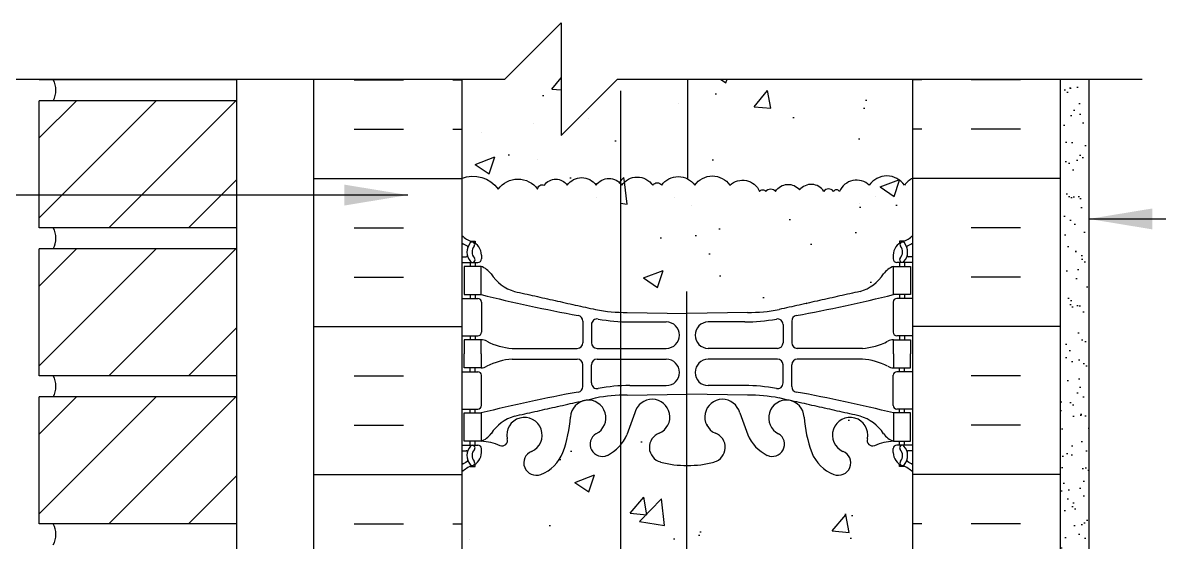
# Model space of a CAD drawing. Header units: inches. Extents: x 105 to 213, y 96 to 188.
# Drawn here: x 164.62 to 184.79, y 158.06 to 167.27 of the extents above; entities that cross this region are included whole.
import ezdxf

# ---------------------------------------------------------------- set-up
doc = ezdxf.new("R2010")
doc.units = ezdxf.units.IN
doc.header["$MEASUREMENT"] = 0
for name, color, linetype in [('HATCH', 12, 'Continuous'), ('line25', 2, 'Continuous'), ('LINE3', 3, 'Continuous'), ('LINE50', 5, 'Continuous'), ('LINE9', 9, 'Continuous'), ('TEXT', 4, 'Continuous'), ('Web_Edge', 9, 'Continuous')]:
    doc.layers.add(name, color=color, linetype=linetype)
doc.styles.add('DIM', font='romans.shx', dxfattribs={"width": 0.7})
doc.dimstyles.new('ext_12', dxfattribs={"dimscale": 12, "dimtxt": 0.09375, "dimasz": 0.09375, "dimexe": 0.09375, "dimexo": 0.0625, "dimgap": 0.0625, "dimtad": 1, "dimdec": 1, "dimzin": 3, "dimdsep": 46, "dimlunit": 4, "dimtxsty": 'DIM', "dimcen": 0.09, "dimdle": 0.09375, "dimclrt": 4, "dimadec": 0, "dimazin": 0, "dimtfac": 1, "dimtdec": 1, "dimtmove": 2, "dimatfit": 3, "dimfxl": 1, "dimfrac": 2, "dimtolj": 1, "dimtzin": 0, "dimarcsym": 0})

msp = doc.modelspace()

# ---------------------------------------------------------------- hatches: boundary and pattern name
at = {"layer": 'HATCH'}
h = msp.add_hatch(dxfattribs=at)
h.set_pattern_fill('AR-CONC', color=256, scale=0.5)
h.paths.add_polyline_path([(176.428, 166.267), (175.179, 166.267), (174.179, 165.267), (174.179, 167.267), (173.179, 166.267), (172.417, 166.267), (172.417, 164.51, -0.34551), (173.061, 164.315, -0.520567), (173.759, 164.315, -0.520567), (173.881, 164.388, -0.520567), (174.285, 164.388, -0.520567), (174.799, 164.388, -0.520567), (175.252, 164.388, -0.520567), (175.803, 164.388, -0.520567), (175.962, 164.388, -0.382917), (176.428, 164.497)])
h.paths.add_polyline_path([(180.417, 166.267), (176.428, 166.267), (176.428, 164.497, -0.114772), (176.549, 164.388, -0.520567), (177.173, 164.388, -0.520567), (177.7, 164.278, -0.520567), (177.81, 164.278, -0.520567), (177.981, 164.278, -0.520567), (178.41, 164.302, -0.520567), (178.838, 164.278, -0.520567), (179.009, 164.278, -0.520567), (179.119, 164.278, -0.520567), (179.646, 164.388, -0.520567), (180.27, 164.388, -0.135269), (180.417, 164.509)])
h.paths.add_polyline_path([(176.405, 159.417, -0.066822), (175.943, 159.48, -0.734872), (175.92, 159.991, 1.612474), (175.488, 160.35), (175.345, 159.963, -0.071771), (175.232, 159.782), (175.232, 154.753, -0.071771), (175.345, 154.572), (175.488, 154.185, 1.612474), (175.92, 154.544, -0.734872), (175.943, 155.055, -0.066822), (176.405, 155.118)])
h.paths.add_polyline_path([(175.232, 159.782, -0.100061), (174.999, 159.597, -0.940793), (174.796, 159.98, 1.753171), (174.345, 160.277, -0.068226), (174.209, 159.649, -0.21345), (173.817, 159.259, -1), (173.654, 159.668, 2.087231), (173.22, 159.893, -0.669601), (173.087, 159.773, 0.085348), (172.758, 159.848), (172.653, 159.848), (172.653, 159.778), (172.7, 159.778, -0.414214), (172.763, 159.716), (172.763, 159.648, -0.249069), (172.653, 159.441), (172.653, 159.399), (172.563, 159.399, 0.088416), (172.417, 159.302), (172.417, 157.267), (172.417, 155.233, 0.088416), (172.563, 155.136), (172.653, 155.136), (172.653, 155.094, -0.249069), (172.763, 154.887), (172.763, 154.819, -0.414214), (172.7, 154.757), (172.653, 154.757), (172.653, 154.687), (172.758, 154.687, 0.085348), (173.087, 154.762, -0.669601), (173.22, 154.642, 2.087231), (173.654, 154.867, -1), (173.817, 155.275, -0.21345), (174.209, 154.886, -0.068226), (174.345, 154.258, 1.753171), (174.796, 154.555, -0.940793), (174.999, 154.938, -0.100061), (175.232, 154.753)])
edge = h.paths.add_edge_path()
edge.add_line((180.181, 163.018), (180.133, 163.018))
edge.add_arc((180.133, 163.081), 0.0625, 180, 270, ccw=False)
edge.add_line((180.071, 163.081), (180.071, 163.148))
edge.add_arc((180.321, 163.148), 0.25, 124.0558, 180, ccw=False)
edge.add_line((180.181, 163.355), (180.181, 163.397))
edge.add_line((180.181, 163.397), (180.271, 163.397))
edge.add_arc((180.071, 163.855), 0.5, 293.5782, 313.7891)
edge.add_line((180.417, 163.494), (180.417, 164.509))
edge.add_arc((180.564, 164.182), 0.359, 114.1857, 145)
edge.add_arc((179.958, 164.17), 0.381, 35, 145)
edge.add_arc((179.421, 164.149), 0.328, 46.8221, 156.8221)
edge.add_arc((179.064, 164.239), 0.0672, 35, 145)
edge.add_arc((178.924, 164.218), 0.105, 35, 145)
edge.add_arc((178.615, 164.14), 0.262, 31.7293, 141.7293)
edge.add_arc((178.204, 164.14), 0.262, 38.2707, 148.2707)
edge.add_arc((177.896, 164.218), 0.105, 35, 145)
edge.add_arc((177.755, 164.239), 0.0672, 35, 145)
edge.add_arc((177.398, 164.149), 0.328, 23.1779, 133.1779)
edge.add_arc((176.861, 164.17), 0.381, 35, 145)
edge.add_arc((176.256, 164.182), 0.359, 35, 61.1893)
edge.add_arc((176.256, 164.182), 0.359, 61.1893, 145)
edge.add_arc((175.882, 164.332), 0.0971, 35, 145)
edge.add_arc((175.527, 164.195), 0.336, 35, 145)
edge.add_arc((175.025, 164.23), 0.276, 35, 41.607)
edge.add_line((175.232, 164.413), (175.232, 162.132))
edge.add_arc((175.345, 165.114), 2.984, 267.833, 270.0995)
edge.add_line((175.35, 162.13), (176.417, 162.114))
edge.add_line((176.417, 162.114), (177.483, 162.13))
edge.add_arc((177.489, 165.114), 2.984, 269.9005, 280.7454)
edge.add_spline(control_points=[(178.045, 162.182), (179.482, 162.503)], knot_values=[0, 0, 1, 1], degree=1, periodic=0)
edge.add_arc((179.275, 163.217), 0.743, 286.1893, 325.772)
edge.add_arc((180.198, 162.605), 0.364, 109.6613, 147.9576, ccw=False)
edge.add_line((180.076, 162.948), (180.181, 162.948))
edge.add_line((180.181, 162.948), (180.181, 163.018))
edge = h.paths.add_edge_path()
edge.add_spline(control_points=[(174.789, 152.353), (173.351, 152.032)], knot_values=[0, 0, 1, 1], degree=1, periodic=0)
edge.add_arc((173.559, 151.318), 0.743, 106.1893, 145.772)
edge.add_arc((172.635, 151.93), 0.364, 289.6613, 327.9576, ccw=False)
edge.add_line((172.758, 151.587), (172.653, 151.587))
edge.add_line((172.653, 151.587), (172.653, 151.517))
edge.add_line((172.653, 151.517), (172.7, 151.517))
edge.add_arc((172.7, 151.454), 0.0625, 0, 90, ccw=False)
edge.add_line((172.763, 151.454), (172.763, 151.387))
edge.add_arc((172.513, 151.387), 0.25, 304.0558, 360, ccw=False)
edge.add_line((172.653, 151.18), (172.653, 151.138))
edge.add_line((172.653, 151.138), (172.563, 151.138))
edge.add_arc((172.763, 150.68), 0.5, 113.5782, 133.7891)
edge.add_line((172.417, 151.041), (172.417, 145.494))
edge.add_arc((172.763, 145.855), 0.5, 226.2109, 246.4218)
edge.add_line((172.563, 145.397), (172.653, 145.397))
edge.add_line((172.653, 145.397), (172.653, 145.355))
edge.add_arc((172.513, 145.148), 0.25, 0, 55.9442, ccw=False)
edge.add_line((172.763, 145.148), (172.763, 145.081))
edge.add_arc((172.7, 145.081), 0.0625, -90, 0, ccw=False)
edge.add_line((172.7, 145.018), (172.653, 145.018))
edge.add_line((172.653, 145.018), (172.653, 144.948))
edge.add_line((172.653, 144.948), (172.758, 144.948))
edge.add_arc((172.635, 144.605), 0.364, 32.0424, 70.3387, ccw=False)
edge.add_arc((173.559, 145.217), 0.743, 214.228, 253.8107)
edge.add_spline(control_points=[(173.351, 144.503), (174.789, 144.182)], knot_values=[0, 0, 1, 1], degree=1, periodic=0)
edge.add_arc((175.345, 147.114), 2.984, 259.2546, 270.0995)
edge.add_line((175.35, 144.13), (176.405, 144.114))
edge.add_line((176.405, 144.114), (176.405, 145.067))
edge.add_line((176.405, 145.067), (176.405, 151.067))
edge.add_line((176.405, 151.067), (176.405, 152.421))
edge.add_line((176.405, 152.421), (175.35, 152.405))
edge.add_arc((175.345, 149.421), 2.984, 89.9005, 100.7454)
h.paths.add_polyline_path([(180.417, 159.302, 0.088416), (180.271, 159.399), (180.181, 159.399), (180.181, 159.441, -0.249069), (180.071, 159.648), (180.071, 159.716, -0.414214), (180.133, 159.778), (180.181, 159.778), (180.181, 159.848), (180.076, 159.848, 0.085348), (179.746, 159.773, -0.669601), (179.614, 159.893, 2.087231), (179.18, 159.668, -1), (179.016, 159.259, -0.21345), (178.624, 159.649, -0.069923), (178.487, 160.292, 1.629604), (178.016, 159.991, -1.059167), (177.81, 159.61, -0.16372), (177.488, 159.963), (177.346, 160.35, 1.612474), (176.914, 159.991, -0.734872), (176.891, 159.48, -0.070129), (176.405, 159.418), (176.405, 155.117, -0.070129), (176.891, 155.055, -0.734872), (176.914, 154.544, 1.612474), (177.346, 154.185), (177.488, 154.572, -0.16372), (177.81, 154.925, -1.059167), (178.016, 154.544, 1.629604), (178.487, 154.242, -0.069923), (178.624, 154.886, -0.21345), (179.016, 155.275, -1), (179.18, 154.867, 2.087231), (179.614, 154.642, -0.669601), (179.746, 154.762, 0.085348), (180.076, 154.687), (180.181, 154.687), (180.181, 154.757), (180.133, 154.757, -0.414214), (180.071, 154.819), (180.071, 154.887, -0.249069), (180.181, 155.094), (180.181, 155.136), (180.271, 155.136, 0.088416), (180.417, 155.233), (180.417, 156.192)])
h.paths.add_polyline_path([(177.228, 154.258, -1), (176.853, 154.258, -1)], flags=16)
edge = h.paths.add_edge_path()
edge.add_spline(control_points=[(179.482, 152.032), (178.045, 152.353)], knot_values=[0, 0, 1, 1], degree=1, periodic=0)
edge.add_arc((177.489, 149.421), 2.984, 79.2546, 81.8172)
edge.add_line((177.913, 152.375), (177.913, 151.917))
edge.add_arc((178.013, 151.917), 0.1, 180, 270)
edge.add_line((178.013, 151.817), (179.826, 151.817))
edge.add_arc((179.275, 151.318), 0.743, 42.1763, 73.8107)
h.paths.add_polyline_path([(176.405, 141.417, -0.066822), (175.943, 141.48, -0.734872), (175.92, 141.991, 1.612474), (175.488, 142.35), (175.345, 141.963, -0.173075), (174.999, 141.597, -0.940793), (174.796, 141.98, 1.702394), (174.346, 142.292, -0.069923), (174.209, 141.649, -0.21345), (173.817, 141.259, -1), (173.654, 141.668, 2.087231), (173.22, 141.893, -0.669601), (173.087, 141.773, 0.085348), (172.758, 141.848), (172.653, 141.848), (172.653, 141.778), (172.7, 141.778, -0.414214), (172.763, 141.716), (172.763, 141.648, -0.249069), (172.653, 141.441), (172.653, 141.399), (172.563, 141.399, 0.088416), (172.417, 141.302), (172.417, 139.267), (172.417, 137.233, 0.088416), (172.563, 137.136), (172.653, 137.136), (172.653, 137.094, -0.249069), (172.763, 136.887), (172.763, 136.819, -0.414214), (172.7, 136.757), (172.653, 136.757), (172.653, 136.687), (172.758, 136.687, 0.085348), (173.087, 136.762, -0.669601), (173.22, 136.642, 2.087231), (173.654, 136.867, -1), (173.817, 137.275, -0.21345), (174.209, 136.886, -0.069923), (174.346, 136.242, 1.702394), (174.796, 136.555, -0.940793), (174.999, 136.938, -0.173075), (175.345, 136.572), (175.488, 136.185, 1.612474), (175.92, 136.544, -0.734872), (175.943, 137.055, -0.066822), (176.405, 137.118)])
h.paths.add_polyline_path([(175.98, 136.258, -1), (175.605, 136.258, -1)], flags=16)
h.paths.add_polyline_path([(180.417, 139.267), (180.417, 141.302, 0.088416), (180.271, 141.399), (180.181, 141.399), (180.181, 141.441, -0.249069), (180.071, 141.648), (180.071, 141.716, -0.414214), (180.133, 141.778), (180.181, 141.778), (180.181, 141.848), (180.076, 141.848, 0.085348), (179.746, 141.773, -0.669601), (179.614, 141.893, 2.087231), (179.18, 141.668, -1), (179.016, 141.259, -0.21345), (178.624, 141.649, -0.069923), (178.487, 142.292, 1.702394), (178.038, 141.98, -0.940793), (177.834, 141.597, -0.173075), (177.488, 141.963), (177.346, 142.35, 1.612474), (176.914, 141.991, -0.734872), (176.891, 141.48, -0.070129), (176.405, 141.418), (176.405, 137.117, -0.070129), (176.891, 137.055, -0.734872), (176.914, 136.544, 1.612474), (177.346, 136.185), (177.488, 136.572, -0.173075), (177.834, 136.938, -0.940793), (178.038, 136.555, 1.702394), (178.487, 136.242, -0.069923), (178.624, 136.886, -0.21345), (179.016, 137.275, -1), (179.18, 136.867, 2.087231), (179.614, 136.642, -0.669601), (179.746, 136.762, 0.085348), (180.076, 136.687), (180.181, 136.687), (180.181, 136.757), (180.133, 136.757, -0.414214), (180.071, 136.819), (180.071, 136.887, -0.249069), (180.181, 137.094), (180.181, 137.136), (180.271, 137.136, 0.088416), (180.417, 137.233)])
h = msp.add_hatch(dxfattribs=at)
h.set_pattern_fill('ANSI31', color=256, scale=8, style=0)
h.set_pattern_definition([(45, (91.1324, 75.6803), (-0.707107, 0.707107), [])])
h.paths.add_polyline_path([(168.417, 166.267), (164.917, 166.267), (164.917, 166.258), (168.417, 166.258)])
h = msp.add_hatch(dxfattribs=at)
h.set_pattern_fill('AR-SAND', color=256, scale=0.25, style=0)
h.set_pattern_definition([(37.5, (71.9557, 23.9472), (-0.0157483, 0.4817059), [0, -0.38, 0, -0.425, 0, -0.40625]), (7.5, (71.9557, 23.9472), (0.4424442, 0.7055365), [0, -0.205, 0, -0.3425, 0, -0.13125]), (327.5, (71.6482, 23.9472), (0.7785355, 0.0014148), [0, -0.125, 0, -0.45, 0, -0.5875]), (317.5, (71.6482, 23.9472), (0.7515317, 0.219419), [0, -0.0625, 0, -0.295, 0, -0.3375])])
h.paths.add_polyline_path([(183.542, 166.267), (183.042, 166.267), (183.042, 157.267), (183.042, 154.067), (183.542, 154.067)])
h = msp.add_hatch(dxfattribs=at)
h.set_pattern_fill('ANSI31', color=256, scale=8, style=0)
h.set_pattern_definition([(45, (91.1324, 73.0553), (-0.707107, 0.707107), [])])
h.paths.add_polyline_path([(168.417, 163.633), (168.417, 165.883), (164.917, 165.883), (164.917, 163.633)])
h = msp.add_hatch(dxfattribs=at)
h.set_pattern_fill('ANSI31', color=256, scale=8, style=0)
h.set_pattern_definition([(45, (91.1324, 70.4303), (-0.707107, 0.707107), [])])
h.paths.add_polyline_path([(168.417, 161.008), (168.417, 163.258), (164.917, 163.258), (164.917, 161.008)])
h = msp.add_hatch(dxfattribs=at)
h.set_pattern_fill('ANSI31', color=256, scale=8, style=0)
h.set_pattern_definition([(45, (91.1324, 67.8053), (-0.707107, 0.707107), [])])
h.paths.add_polyline_path([(168.417, 158.383), (168.417, 160.633), (164.917, 160.633), (164.917, 158.383)])

# ---------------------------------------------------------------- linework, layer by layer
for p, q in [((170.505, 166.258), (171.38, 166.258)), ((172.255, 166.258), (172.417, 166.258)), ((180.578, 166.258), (180.417, 166.258)), ((182.328, 166.258), (181.453, 166.258)), ((176.255, 165.833), (176.255, 165.833)), ((170.505, 165.383), (171.38, 165.383)), ((172.255, 165.383), (172.417, 165.383)), ((173.688, 165.481), (173.688, 165.481)), ((174.655, 165.577), (174.655, 165.577)), ((180.578, 165.383), (180.417, 165.383)), ((182.328, 165.383), (181.453, 165.383)), ((172.761, 165.328), (172.761, 165.328)), ((173.753, 164.848), (173.753, 164.848)), ((176.422, 164.735), (176.422, 164.735)), ((169.792, 164.508), (172.417, 164.508)), ((183.042, 164.508), (180.417, 164.508)), ((174.807, 164.176), (174.807, 164.176)), ((179.749, 164.185), (179.749, 164.185)), ((176.195, 164.169), (176.195, 164.169)), ((176.497, 164.021), (176.497, 164.021)), ((179.476, 164.063), (179.476, 164.063)), ((170.505, 163.633), (171.38, 163.633)), ((182.328, 163.633), (181.453, 163.633)), ((170.505, 162.758), (171.38, 162.758)), ((182.328, 162.758), (181.453, 162.758)), ((169.792, 161.883), (172.417, 161.883)), ((183.042, 161.883), (180.417, 161.883)), ((170.505, 161.008), (171.38, 161.008)), ((182.328, 161.008), (181.453, 161.008)), ((170.505, 160.133), (171.38, 160.133)), ((182.328, 160.133), (181.453, 160.133)), ((169.792, 159.258), (172.417, 159.258)), ((183.042, 159.258), (180.417, 159.258)), ((170.505, 158.383), (171.38, 158.383)), ((172.255, 158.383), (172.417, 158.383)), ((180.578, 158.383), (180.417, 158.383)), ((182.328, 158.383), (181.453, 158.383)), ((172.551, 158.104), (172.551, 158.104))]:
    msp.add_line(p, q, dxfattribs=at)
for points in [[(172.411, 164.508, -0.348494), (173.061, 164.315, -0.520567), (173.759, 164.315, -0.520567), (173.881, 164.388, -0.520567), (174.285, 164.388, -0.520567), (174.799, 164.388, -0.520567), (175.252, 164.388, -0.520567), (175.803, 164.388, -0.520567), (175.962, 164.388, -0.520567), (176.549, 164.388, -0.520567), (177.173, 164.388, -0.520567), (177.7, 164.278, -0.520567), (177.81, 164.278, -0.520567), (177.981, 164.278, -0.520567), (178.41, 164.302)], [(180.417, 164.509, 0.135269), (180.27, 164.388, 0.520567), (179.646, 164.388, 0.520567), (179.119, 164.278, 0.520567), (179.009, 164.278, 0.520567), (178.838, 164.278, 0.520567), (178.41, 164.302)]]:
    msp.add_lwpolyline(points, format="xyb", dxfattribs=at)
for centre in [(164.798, 166.071), (164.798, 163.446), (164.798, 160.821), (164.798, 158.196)]:
    msp.add_arc(centre, 0.413, 333.033, 26.967, dxfattribs=at)
at = {"layer": 'line25'}
for p, q in [((164.917, 166.258), (164.917, 166.267)), ((168.417, 166.258), (164.917, 166.258)), ((168.417, 166.267), (168.417, 147.788)), ((172.417, 166.267), (172.417, 157.267)), ((180.417, 156.192), (180.417, 166.267)), ((164.917, 163.633), (164.917, 165.883)), ((168.417, 165.883), (164.917, 165.883)), ((168.417, 163.633), (164.917, 163.633)), ((164.917, 161.008), (164.917, 163.258)), ((168.417, 163.258), (164.917, 163.258)), ((168.417, 161.008), (164.917, 161.008)), ((164.917, 158.383), (164.917, 160.633)), ((168.417, 160.633), (164.917, 160.633)), ((168.417, 158.383), (164.917, 158.383))]:
    msp.add_line(p, q, dxfattribs=at)
at = {"layer": 'LINE3'}
for p, q in [((176.428, 164.497), (176.428, 166.267)), ((175.232, 166.058), (175.232, 144.43)), ((176.405, 162.505), (176.405, 151.067))]:
    msp.add_line(p, q, dxfattribs=at)
at = {"layer": 'LINE50'}
for p, q in [((169.792, 157.267), (169.792, 166.267)), ((183.042, 157.267), (183.042, 166.267))]:
    msp.add_line(p, q, dxfattribs=at)
at = {"layer": 'LINE9'}
msp.add_line((183.542, 166.267), (183.542, 154.067), dxfattribs=at)
msp.add_lwpolyline([(163.252, 166.267), (173.179, 166.267), (174.179, 167.267), (174.179, 165.267), (175.179, 166.267), (184.49, 166.267)], dxfattribs=at)
at = {"layer": 'Web_Edge'}
for p, q in [((172.563, 163.397), (172.653, 163.397)), ((172.653, 163.397), (172.653, 163.355)), ((180.271, 163.397), (180.181, 163.397)), ((180.181, 163.397), (180.181, 163.355)), ((172.417, 163.118), (172.495, 163.118)), ((172.417, 163.018), (172.7, 163.018)), ((172.563, 163.018), (172.563, 162.948)), ((172.653, 163.018), (172.653, 162.948)), ((172.763, 163.148), (172.763, 163.081)), ((180.071, 163.148), (180.071, 163.081)), ((180.417, 163.018), (180.133, 163.018)), ((180.181, 163.018), (180.181, 162.948)), ((180.271, 163.018), (180.271, 162.948)), ((180.417, 163.118), (180.339, 163.118)), ((172.417, 162.378), (172.7, 162.378)), ((172.563, 162.448), (172.563, 162.378)), ((172.653, 162.448), (172.653, 162.378)), ((180.417, 162.378), (180.133, 162.378)), ((180.181, 162.448), (180.181, 162.378)), ((180.271, 162.448), (180.271, 162.378)), ((172.763, 162.316), (172.763, 161.781)), ((180.071, 162.316), (180.071, 161.781)), ((174.565, 161.978), (174.565, 161.593)), ((175.35, 162.13), (176.417, 162.114)), ((175.398, 161.962), (176.044, 161.962)), ((177.483, 162.13), (176.417, 162.114)), ((177.436, 161.962), (176.789, 161.962)), ((178.269, 161.978), (178.269, 161.593)), ((174.717, 161.916), (174.717, 161.593)), ((178.116, 161.916), (178.116, 161.593)), ((172.417, 161.718), (172.7, 161.718)), ((172.563, 161.718), (172.563, 161.648)), ((172.653, 161.718), (172.653, 161.648)), ((180.417, 161.718), (180.133, 161.718)), ((180.181, 161.718), (180.181, 161.648)), ((180.271, 161.718), (180.271, 161.648)), ((173.311, 161.493), (174.465, 161.493)), ((174.817, 161.493), (176.044, 161.493)), ((178.016, 161.493), (176.789, 161.493)), ((179.523, 161.493), (178.369, 161.493)), ((172.563, 161.078), (172.563, 161.148)), ((172.653, 161.078), (172.653, 161.148)), ((173.311, 161.304), (174.465, 161.303)), ((174.565, 160.818), (174.565, 161.203)), ((174.717, 160.88), (174.717, 161.203)), ((174.817, 161.303), (176.044, 161.303)), ((178.016, 161.303), (176.789, 161.303)), ((178.116, 160.88), (178.116, 161.203)), ((178.269, 160.818), (178.269, 161.203)), ((179.523, 161.304), (178.369, 161.303)), ((180.181, 161.078), (180.181, 161.148)), ((180.271, 161.078), (180.271, 161.148)), ((172.417, 161.078), (172.7, 161.078)), ((172.763, 160.481), (172.763, 161.016)), ((180.071, 160.481), (180.071, 161.016)), ((180.417, 161.078), (180.133, 161.078)), ((175.398, 160.834), (176.044, 160.834)), ((177.436, 160.834), (176.789, 160.834)), ((175.35, 160.666), (176.417, 160.682)), ((177.483, 160.666), (176.417, 160.682)), ((172.417, 160.418), (172.7, 160.418)), ((172.563, 160.348), (172.563, 160.418)), ((172.653, 160.348), (172.653, 160.418)), ((175.488, 160.35), (175.345, 159.963)), ((177.346, 160.35), (177.488, 159.963)), ((180.417, 160.418), (180.133, 160.418)), ((180.181, 160.348), (180.181, 160.418)), ((180.271, 160.348), (180.271, 160.418)), ((172.417, 159.778), (172.7, 159.778)), ((172.563, 159.778), (172.563, 159.848)), ((172.653, 159.778), (172.653, 159.848)), ((180.417, 159.778), (180.133, 159.778)), ((180.181, 159.778), (180.181, 159.848)), ((180.271, 159.778), (180.271, 159.848)), ((172.417, 159.678), (172.495, 159.678)), ((172.763, 159.648), (172.763, 159.716)), ((180.071, 159.648), (180.071, 159.716)), ((180.417, 159.678), (180.339, 159.678)), ((172.563, 159.399), (172.653, 159.399)), ((172.653, 159.399), (172.653, 159.441)), ((180.181, 159.399), (180.181, 159.441)), ((180.271, 159.399), (180.181, 159.399))]:
    msp.add_line(p, q, dxfattribs=at)
for points in [[(172.458, 162.448), (172.758, 162.448), (172.758, 162.948), (172.458, 162.948)], [(180.376, 162.448), (180.076, 162.448), (180.076, 162.948), (180.376, 162.948)], [(172.458, 160.348), (172.758, 160.348), (172.758, 159.848), (172.458, 159.848)], [(180.376, 160.348), (180.076, 160.348), (180.076, 159.848), (180.376, 159.848)]]:
    msp.add_lwpolyline(points, close=True, dxfattribs=at)
for points in [[(172.758, 161.398), (172.758, 161.648), (172.458, 161.648), (172.458, 161.398)], [(180.076, 161.398), (180.076, 161.648), (180.376, 161.648), (180.376, 161.398)], [(172.758, 161.398), (172.758, 161.148), (172.458, 161.148), (172.458, 161.398)], [(180.076, 161.398), (180.076, 161.148), (180.376, 161.148), (180.376, 161.398)]]:
    msp.add_lwpolyline(points, dxfattribs=at)
for centre, radius, start, end in [((172.763, 163.855), 0.5, 226.2109, 250.5288), ((172.763, 163.855), 0.6, 234.7832, 245.0748), ((172.756, 163.203), 0.25, 140.1145, 222.4609), ((172.599, 163.334), 0.045, 321.448, 139.1879), ((172.513, 163.148), 0.25, 0, 70.5288), ((180.321, 163.148), 0.25, 109.4712, 180), ((180.235, 163.334), 0.045, 40.8121, 218.552), ((180.071, 163.855), 0.5, 289.4712, 313.7891), ((180.077, 163.203), 0.25, 317.5391, 39.8855), ((180.071, 163.855), 0.6, 294.9252, 305.2168), ((172.501, 163.292), 0.021, 343.464, 63.9957), ((172.756, 163.203), 0.16, 140.0001, 222.4609), ((180.077, 163.203), 0.16, 317.5391, 39.9999), ((180.333, 163.292), 0.021, 116.0043, 196.536), ((172.495, 163.138), 0.0196, 269.4032, 15.4901), ((172.605, 163.064), 0.045, 222.4609, 42.4609), ((172.7, 163.081), 0.0625, 270, 0), ((180.133, 163.081), 0.0625, 180, 270), ((180.228, 163.064), 0.045, 137.5391, 317.5391), ((180.339, 163.138), 0.0196, 164.5099, 270.5968), ((172.635, 162.605), 0.364, 34.9775, 70.3387), ((173.559, 163.217), 0.743, 212.7919, 253.8107), ((179.275, 163.217), 0.743, 286.1893, 327.2081), ((180.198, 162.605), 0.364, 109.6613, 145.0225), ((172.7, 162.316), 0.0625, 0, 90), ((179.566, 189.868), 28.253, 256.0552, 259.6343), ((173.267, 189.868), 28.253, 280.3657, 283.9448), ((180.133, 162.316), 0.0625, 90, 180), ((175.345, 165.114), 2.984, 259.2546, 270.0995), ((177.489, 165.114), 2.984, 269.9005, 280.7454), ((174.465, 161.978), 0.1, 360, 79.6343), ((174.817, 161.916), 0.1, 79.2546, 180), ((175.392, 164.946), 2.984, 259.2546, 270.0995), ((176.044, 161.728), 0.234, 270, 90), ((176.789, 161.728), 0.234, 90, 270), ((177.441, 164.946), 2.984, 269.9005, 280.7454), ((178.016, 161.916), 0.1, 0, 100.7454), ((178.369, 161.978), 0.1, 100.3657, 180), ((172.7, 161.781), 0.0625, 270, 0), ((180.133, 161.781), 0.0625, 180, 270), ((172.754, 161.429), 0.219, 60.4937, 88.92), ((173.395, 162.649), 1.16, 242.5844, 265.8032), ((174.465, 161.593), 0.1, 270.0388, 360), ((174.817, 161.593), 0.1, 180, 270), ((178.016, 161.593), 0.1, 270, 0), ((178.369, 161.593), 0.1, 180, 269.9612), ((179.438, 162.649), 1.16, 274.1968, 297.4156), ((180.08, 161.429), 0.219, 91.08, 119.5063), ((172.754, 161.367), 0.219, 271.08, 299.5063), ((173.395, 160.147), 1.16, 94.1968, 117.4156), ((174.465, 161.203), 0.1, 0, 89.9612), ((174.817, 161.203), 0.1, 90, 180), ((176.044, 161.068), 0.234, 270, 90), ((176.789, 161.068), 0.234, 90, 270), ((178.016, 161.203), 0.1, 0, 90), ((178.369, 161.203), 0.1, 90.0388, 180), ((179.438, 160.147), 1.16, 62.5844, 85.8032), ((180.08, 161.367), 0.219, 240.4937, 268.92), ((172.7, 161.016), 0.0625, 0, 90), ((180.133, 161.016), 0.0625, 90, 180), ((174.465, 160.818), 0.1, 280.3657, 0), ((174.817, 160.88), 0.1, 180, 280.7454), ((175.392, 157.85), 2.984, 89.9005, 100.7454), ((177.441, 157.85), 2.984, 79.2546, 90.0995), ((178.016, 160.88), 0.1, 259.2546, 0), ((178.369, 160.818), 0.1, 180, 259.6343), ((179.566, 132.928), 28.253, 100.3657, 103.9448), ((174.658, 160.262), 0.314, 296.0652, 177.2643), ((175.345, 157.682), 2.984, 89.9005, 100.7454), ((175.793, 160.277), 0.314, 293.8084, 166.5854), ((177.041, 160.277), 0.314, 13.4146, 246.1916), ((177.489, 157.682), 2.984, 79.2546, 90.0995), ((178.175, 160.262), 0.314, 2.7357, 243.9348), ((173.267, 132.928), 28.253, 76.0552, 79.6343), ((172.7, 160.481), 0.0625, 270, 0), ((180.133, 160.481), 0.0625, 180, 270), ((173.559, 159.579), 0.743, 106.1893, 147.2081), ((173.527, 159.955), 0.314, 293.8084, 191.4114), ((171.987, 160.458), 2.365, 339.9985, 355.6105), ((180.846, 160.458), 2.365, 184.3895, 200.0015), ((179.306, 159.955), 0.314, 348.5886, 246.1916), ((179.275, 159.579), 0.743, 32.7919, 73.8107), ((172.635, 160.191), 0.364, 289.6613, 325.0225), ((174.909, 159.795), 0.217, 121.463, 294.4736), ((174.659, 160.265), 0.75, 297.0295, 336.3062), ((176.011, 159.739), 0.268, 109.9662, 255.2108), ((176.823, 159.739), 0.268, 284.7892, 70.0338), ((178.175, 160.265), 0.75, 203.6938, 242.9705), ((177.924, 159.795), 0.217, 245.5264, 58.537), ((180.198, 160.191), 0.364, 214.9775, 250.3387), ((172.756, 159.594), 0.25, 137.5391, 219.8855), ((172.605, 159.732), 0.045, 317.5391, 137.5391), ((172.7, 159.716), 0.0625, 360, 90), ((172.703, 158.852), 0.997, 66.8533, 86.8462), ((173.129, 159.86), 0.0968, 249.5669, 19.8449), ((179.705, 159.86), 0.0968, 160.1551, 290.4331), ((180.131, 158.852), 0.997, 93.1538, 113.1467), ((180.133, 159.716), 0.0625, 90, 180), ((180.228, 159.732), 0.045, 42.4609, 222.4609), ((180.077, 159.594), 0.25, 320.1145, 42.4609), ((172.495, 159.658), 0.0196, 344.5099, 90.5968), ((172.756, 159.594), 0.16, 137.5391, 219.9999), ((172.513, 159.648), 0.25, 289.4712, 360), ((173.735, 159.464), 0.22, 111.8037, 291.8037), ((173.578, 159.893), 0.677, 290.6803, 338.8761), ((179.255, 159.893), 0.677, 201.1239, 249.3197), ((179.098, 159.464), 0.22, 248.1963, 68.1963), ((180.321, 159.648), 0.25, 180, 250.5288), ((180.077, 159.594), 0.16, 320.0001, 42.4609), ((180.339, 159.658), 0.0196, 89.4032, 195.4901), ((172.763, 158.941), 0.6, 114.9252, 125.2168), ((172.763, 158.941), 0.5, 109.4712, 133.7891), ((172.501, 159.504), 0.021, 296.0043, 16.536), ((172.599, 159.463), 0.045, 220.8121, 38.552), ((176.405, 161.171), 1.754, 254.7082, 270.3771), ((176.428, 161.171), 1.754, 269.6229, 285.2918), ((180.235, 159.463), 0.045, 141.448, 319.1879), ((180.071, 158.941), 0.5, 46.2109, 70.5288), ((180.333, 159.504), 0.021, 163.464, 243.9957), ((180.071, 158.941), 0.6, 54.7832, 65.0748)]:
    msp.add_arc(centre, radius, start, end, dxfattribs=at)
for points in [[(173.351, 162.503), (174.789, 162.182)], [(179.482, 162.503), (178.045, 162.182)], [(173.351, 160.293), (174.789, 160.614)], [(179.482, 160.293), (178.045, 160.614)]]:
    msp.add_open_spline(points, degree=1, dxfattribs=at)

# ---------------------------------------------------------------- leaders
at = {"layer": 'TEXT'}
for points in [[(171.458, 164.212), (159.905, 164.212)], [(183.542, 163.789), (188.686, 163.789)], [(184.306, 154.067), (186.312, 160.175), (188.735, 160.175)]]:
    msp.add_leader(points, dimstyle='ext_12', override={"dimgap": 0.0625, "dimtad": 0}, dxfattribs=at)

doc.saveas('drawing.dxf')
